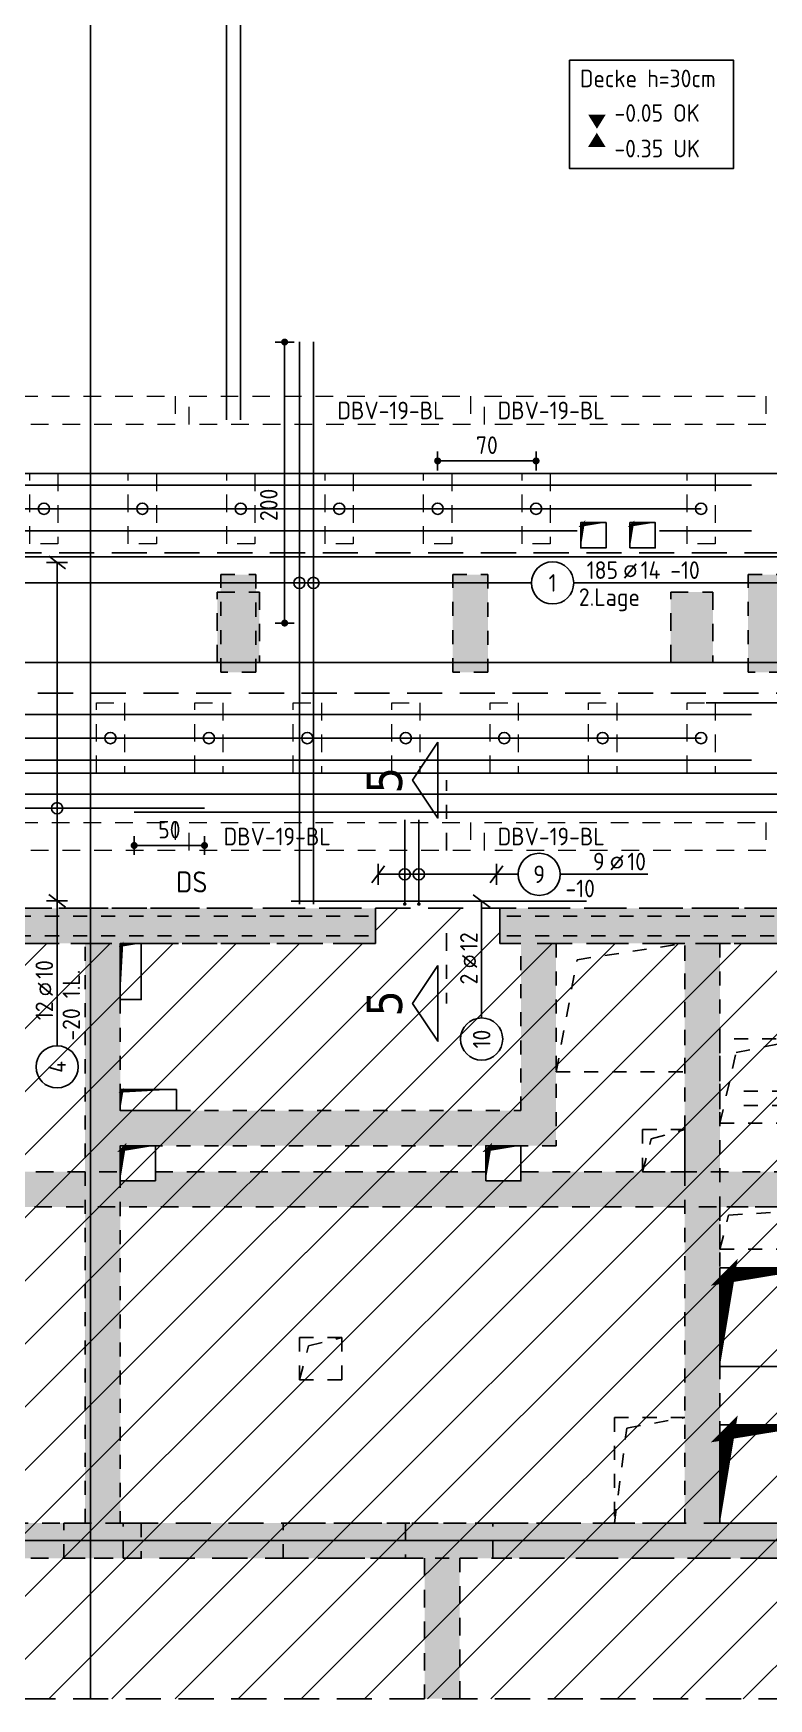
# Model space of a CAD drawing. Extents: x -4.3 to 79.3, y -6.3 to 34.2.
# Drawn here: x 14.15 to 19.38, y 10.48 to 22.33 of the extents above; entities that cross this region are included whole.
import ezdxf
from ezdxf.enums import TextEntityAlignment as Align

# ---------------------------------------------------------------- set-up
doc = ezdxf.new("R2010")
doc.units = 0
doc.header["$LTSCALE"] = 0.5
for name, pattern in [('AUSGEZOGEN', [1000.01, 1000, 0.01]), ('DASHED', [0.75, 0.5, -0.25]), ('DOT', [0.175, 0.05, -0.125]), ('HIDDEN', [0.375, 0.25, -0.125]), ('HIDDEN2', [0.187, 0.125, -0.062]), ('PUNKT', [0.175, 0.05, -0.125]), ('STRICHLINIE', [0.75, 0.5, -0.25]), ('STRICHPUNKT2', [0.55, 0.25, -0.125, 0.05, -0.125]), ('VERDECKT', [0.375, 0.25, -0.125])]:
    doc.linetypes.add(name, pattern=pattern)
for name, color, linetype in [('1.UG', 7, 'Continuous'), ('ACHSEN', 7, 'Continuous'), ('BETON', 7, 'Continuous'), ('DD', 7, 'Continuous'), ('DS', 7, 'Continuous'), ('grau_hell', 7, 'Continuous'), ('grau_mittel', 7, 'Continuous'), ('HILFE', 7, 'Continuous'), ('koten', 7, 'Continuous'), ('MASSE', 7, 'Continuous'), ('OBJEKT', 7, 'Continuous'), ('RND', 7, 'Continuous'), ('SCHATTEN', 7, 'Continuous'), ('SCHNITTE', 7, 'Continuous'), ('TEXT', 7, 'Continuous'), ('TWP_Auflager_Schraff', 7, 'Continuous'), ('VERDECKT', 7, 'Continuous'), ('VERDECKT2', 7, 'Continuous')]:
    doc.layers.add(name, color=color, linetype=linetype)
doc.layers.add('NOPLOT', color=7, linetype='Continuous', plot=False)
doc.styles.add('helv', font='tahoma.ttf')
doc.styles.add('txt', font='isocp.shx')
doc.dimstyles.new('DOT_I', dxfattribs={"dimscale": 0.5, "dimtxt": 0.25, "dimasz": 0.25, "dimexe": 0.1, "dimexo": 0.3, "dimgap": 0.1, "dimtad": 1, "dimdec": 3, "dimzin": 3, "dimtxsty": 'txt', "dimblk": 'DOT', "dimblk1": 'DOT', "dimblk2": 'DOT', "dimsah": 1, "dimcen": 0.1, "dimse1": 1, "dimse2": 1, "dimazin": 0, "dimtfac": 1, "dimtdec": 4, "dimtix": 1, "dimtmove": 2, "dimatfit": 3, "dimfxl": 0, "dimtvp": 1, "dimtolj": 1, "dimtzin": 0, "dimarcsym": 0})

# ---------------------------------------------------------------- blocks, each defined once
blk = doc.blocks.new('okrd_o')
at = {"layer": 'koten', "color": 7, "linetype": 'Continuous'}
blk.add_solid([(-0.125, 0.202), (0.125, 0.202), (0, 0)], dxfattribs=at)
at = {"layer": 'koten', "style": 'txt'}
blk.add_attdef('OKRD', (0.25, 0.1), '', height=0.25, dxfattribs=at)
blk = doc.blocks.new('okrd_u')
at = {"layer": 'koten', "color": 7, "linetype": 'Continuous'}
blk.add_solid([(-0.125, -0.202), (0.125, -0.202), (0, 0)], dxfattribs=at)
at = {"layer": 'koten', "style": 'txt'}
blk.add_attdef('OKRD', (0.25, -0.35), '', height=0.25, dxfattribs=at)
blk = doc.blocks.new('RND_LEI')
at = {"layer": 'RND', "color": 7, "linetype": 'Continuous'}
blk.add_line((1.022, 0.066), (1.19, 0.27), dxfattribs=at)
for centre, radius in [((0, 0), 0.3), ((1.106, 0.168), 0.075)]:
    blk.add_circle(centre, radius, dxfattribs=at)
at = {"layer": 'RND', "color": 7, "linetype": 'Continuous', "style": 'txt'}
blk.add_attdef('ANZ', text='', height=0.25, dxfattribs=at).set_placement((0.931, 0.057), align=Align.RIGHT)
for tag, p in [('DUM', (1.253, 0.057)), ('ABSTD', (1.674, 0.057)), ('POSTXT', (0.374, -0.327))]:
    blk.add_attdef(tag, p, '', height=0.25, dxfattribs=at)
blk.add_attdef('POSL', text='', height=0.25, dxfattribs=at).set_placement((0, 0), align=Align.MIDDLE)
blk = doc.blocks.new('DOT')
at = {"layer": 'MASSE', "color": 7, "linetype": 'Continuous'}
for p, q in [((0, 0), (-1, 0)), ((0, 0.54), (0, -0.54))]:
    blk.add_line(p, q, dxfattribs=at)
at = {"layer": 'MASSE', "color": 7, "linetype": 'Continuous', "const_width": 0.2}
blk.add_lwpolyline([(-0.1, 0, 1), (0.1, 0, 1)], format="xyb", close=True, dxfattribs=at)
blk = doc.blocks.new('*D24')
at = {"layer": 'Defpoints', "color": 0, "linetype": 'AUSGEZOGEN', "transparency": 16777216}
for p in [(15.934, 20.131), (15.934, 20.131), (15.934, 18.131)]:
    blk.add_point(p, dxfattribs=at)
at = {"layer": 'MASSE', "color": 0, "linetype": 'AUSGEZOGEN', "lineweight": -2, "transparency": 16777216}
blk.add_line((15.934, 18.256), (15.934, 20.006), dxfattribs=at)
at = {"layer": 'MASSE', "color": 0, "linetype": 'AUSGEZOGEN', "lineweight": -2, "transparency": 16777216, "xscale": 0.125, "yscale": 0.125, "zscale": 0.125}
for p, rotation in [((15.934, 20.131), 90), ((15.934, 18.131), 270)]:
    blk.add_blockref('DOT', p, dxfattribs=dict(at, rotation=rotation))
at = {"layer": 'MASSE', "color": 0, "linetype": 'AUSGEZOGEN', "transparency": 16777216, "insert": (15.821, 18.972), "char_height": 0.125, "attachment_point": 5, "rotation": 90, "style": 'txt'}
blk.add_mtext('\\A1;200', dxfattribs=at)
blk = doc.blocks.new('*D33')
at = {"layer": 'Defpoints', "color": 0, "linetype": 'AUSGEZOGEN', "transparency": 16777216}
for p in [(14.864, 16.548), (14.864, 16.548), (15.364, 16.548)]:
    blk.add_point(p, dxfattribs=at)
at = {"layer": 'MASSE', "color": 0, "linetype": 'AUSGEZOGEN', "lineweight": -2, "transparency": 16777216}
blk.add_line((15.239, 16.548), (14.989, 16.548), dxfattribs=at)
at = {"layer": 'MASSE', "color": 0, "linetype": 'AUSGEZOGEN', "lineweight": -2, "transparency": 16777216, "xscale": 0.125, "yscale": 0.125, "zscale": 0.125, "rotation": 180}
blk.add_blockref('DOT', (14.864, 16.548), dxfattribs=at)
at = {"layer": 'MASSE', "color": 0, "linetype": 'AUSGEZOGEN', "lineweight": -2, "transparency": 16777216, "xscale": 0.125, "yscale": 0.125, "zscale": 0.125}
blk.add_blockref('DOT', (15.364, 16.548), dxfattribs=at)
at = {"layer": 'MASSE', "color": 0, "linetype": 'AUSGEZOGEN', "transparency": 16777216, "insert": (15.114, 16.661), "char_height": 0.125, "attachment_point": 5, "style": 'txt'}
blk.add_mtext('\\A1;50', dxfattribs=at)
blk = doc.blocks.new('lei_gre')
at = {"layer": 'RND', "color": 7, "linetype": 'Continuous'}
for p, q in [((-0.09, -0.12), (0.09, 0.12)), ((0, 0.15), (0, -0.15))]:
    blk.add_line(p, q, dxfattribs=at)
blk = doc.blocks.new('SCHN-1')
at = {"layer": 'SCHNITTE', "color": 5, "linetype": 'Continuous'}
blk.add_lwpolyline([(0.54, 0.125), (0, 0.485), (-0.54, 0.125)], close=True, dxfattribs=at)
at = {"layer": 'SCHNITTE', "color": 6, "linetype": 'Continuous', "style": 'helv'}
blk.add_attdef('SCHN-1', text='', height=0.5, dxfattribs=at).set_placement((0, 0.635), align=Align.CENTER)
blk = doc.blocks.new('*D75')
at = {"layer": 'Defpoints', "color": 0, "linetype": 'AUSGEZOGEN', "transparency": 16777216}
for p in [(17.022, 19.285), (17.022, 19.285), (17.722, 19.285)]:
    blk.add_point(p, dxfattribs=at)
at = {"layer": 'MASSE', "color": 0, "linetype": 'AUSGEZOGEN', "lineweight": -2, "transparency": 16777216}
blk.add_line((17.597, 19.285), (17.147, 19.285), dxfattribs=at)
at = {"layer": 'MASSE', "color": 0, "linetype": 'AUSGEZOGEN', "lineweight": -2, "transparency": 16777216, "xscale": 0.125, "yscale": 0.125, "zscale": 0.125, "rotation": 180}
blk.add_blockref('DOT', (17.022, 19.285), dxfattribs=at)
at = {"layer": 'MASSE', "color": 0, "linetype": 'AUSGEZOGEN', "lineweight": -2, "transparency": 16777216, "xscale": 0.125, "yscale": 0.125, "zscale": 0.125}
blk.add_blockref('DOT', (17.722, 19.285), dxfattribs=at)
at = {"layer": 'MASSE', "color": 0, "linetype": 'AUSGEZOGEN', "transparency": 16777216, "insert": (17.372, 19.397), "char_height": 0.125, "attachment_point": 5, "style": 'txt'}
blk.add_mtext('\\A1;70', dxfattribs=at)

msp = doc.modelspace()

# ---------------------------------------------------------------- hatches: boundary and pattern name
at = {"layer": '1.UG', "linetype": 'DOT'}
h = msp.add_hatch(dxfattribs=at)
h.set_pattern_fill('DOTS', scale=0.05, double=1)
h.set_pattern_definition([(0, (-9.57269, -49.19887), (0.0396875, 0.079375), [0, -0.079375])])
h.paths.add_polyline_path([(32.3895, 13.9513), (32.3895, 13.7013), (33.9795, 13.7013), (33.9795, 11.7263), (32.3895, 11.7263), (32.3895, 11.4763), (37.1795, 11.4763), (37.1795, 12.1863), (36.9295, 12.1863), (36.9295, 11.7263), (34.2295, 11.7263), (34.2295, 13.7013), (36.9295, 13.7013), (36.9295, 13.2363), (37.1795, 13.2363), (37.1795, 14.101), (36.9295, 14.101), (36.9295, 13.9513)], flags=17)
h.paths.add_polyline_path([(13.3545, 11.4763), (13.3545, 11.7263), (9.5895, 11.7263), (9.5895, 11.4763)], flags=17)
h.paths.add_polyline_path([(4.6895, 13.8713), (4.6895, 25.6763), (8.1795, 25.6763), (8.1795, 17.7263), (9.5545, 17.7263), (9.5545, 17.9763), (8.4295, 17.9763), (8.4295, 25.6763), (10.6795, 25.6763), (10.6795, 24.4363), (10.9295, 24.4363), (10.9295, 25.9763), (4.5295, 25.9763), (4.5295, 18.9013), (4.4795, 18.9013), (4.4795, 14.1713), (4.0245, 14.1713), (4.0245, 13.8713)])
h.paths.add_polyline_path([(10.9295, 23.3013), (10.6795, 23.3013), (10.6795, 17.7263), (10.9295, 17.7263)])
h.paths.add_polyline_path([(43.1545, 11.7513), (43.1545, 11.4513), (43.4545, 11.4513), (43.4545, 11.7513)])
h.paths.add_polyline_path([(43.4545, 18.4763), (43.1545, 18.4763), (43.1545, 17.7263), (43.4545, 17.7263)])
h.paths.add_polyline_path([(43.4545, 25.9763), (36.9295, 25.9763), (36.9295, 24.4363), (37.1795, 24.4363), (37.1795, 25.6763), (39.4295, 25.6763), (39.4295, 17.9763), (38.3045, 17.9763), (38.3045, 17.7263), (39.6795, 17.7263), (39.6795, 25.6763), (43.1545, 25.6763), (43.1545, 20.9763), (43.4545, 20.9763)])
h.paths.add_polyline_path([(36.9295, 17.9763), (35.8795, 17.9763), (35.8795, 17.7263), (37.1795, 17.7263), (37.1795, 23.3013), (36.9295, 23.3013)])
h.paths.add_polyline_path([(34.2295, 17.7813), (34.4795, 17.7813), (34.4795, 18.4763), (34.2295, 18.4763)])
h.paths.add_polyline_path([(32.3795, 18.4763), (32.1295, 18.4763), (32.1295, 17.7813), (32.3795, 17.7813)])
h.paths.add_polyline_path([(30.7295, 18.4763), (30.4795, 18.4763), (30.4795, 17.7813), (30.7295, 17.7813)])
h.paths.add_polyline_path([(28.6295, 18.4763), (28.3795, 18.4763), (28.3795, 17.7813), (28.6295, 17.7813)])
h.paths.add_polyline_path([(26.7295, 17.7813), (26.9795, 17.7813), (26.9795, 18.4763), (26.7295, 18.4763)])
h.paths.add_polyline_path([(24.6295, 17.7813), (24.8795, 17.7813), (24.8795, 18.4763), (24.6295, 18.4763)])
h.paths.add_polyline_path([(22.9795, 17.7813), (23.2295, 17.7813), (23.2295, 18.4763), (22.9795, 18.4763)])
h.paths.add_polyline_path([(21.1295, 18.4763), (20.8795, 18.4763), (20.8795, 17.7813), (21.1295, 17.7813)])
h.paths.add_polyline_path([(19.2295, 17.7813), (19.4795, 17.7813), (19.4795, 18.4763), (19.2295, 18.4763)])
h.paths.add_polyline_path([(17.1295, 17.7813), (17.3795, 17.7813), (17.3795, 18.4763), (17.1295, 18.4763)])
h.paths.add_polyline_path([(15.7295, 18.4763), (15.4795, 18.4763), (15.4795, 17.7813), (15.7295, 17.7813)])
h.paths.add_polyline_path([(13.6295, 18.4763), (13.3795, 18.4763), (13.3795, 17.7813), (13.6295, 17.7813)])
h.paths.add_polyline_path([(14.7045, 25.9763), (14.4045, 25.9763), (14.4045, 25.6763), (14.7045, 25.6763)])
h.paths.add_polyline_path([(21.9045, 25.6763), (22.2045, 25.6763), (22.2045, 25.9763), (21.9045, 25.9763)])
h.paths.add_polyline_path([(29.7045, 25.9763), (29.4045, 25.9763), (29.4045, 25.6763), (29.7045, 25.6763)])
h.paths.add_polyline_path([(31.1045, 11.7263), (19.0295, 11.7263), (19.0295, 15.8513), (20.2295, 15.8513), (20.2295, 16.1013), (17.4645, 16.1013), (17.4645, 15.8513), (17.6145, 15.8513), (17.6145, 14.6613), (14.7645, 14.6613), (14.7645, 15.8513), (16.5795, 15.8513), (16.5795, 16.1013), (8.1795, 16.1013), (8.1795, 11.4763), (8.5795, 11.4763), (8.5795, 11.7263), (8.4295, 11.7263), (8.4295, 15.8513), (14.5145, 15.8513), (14.5145, 11.7263), (14.3645, 11.7263), (14.3645, 11.4763), (14.9145, 11.4763), (14.9145, 11.7263), (14.7645, 11.7263), (14.7645, 14.4113), (17.8645, 14.4113), (17.8645, 15.8513), (18.7795, 15.8513), (18.7795, 11.7263), (15.9245, 11.7263), (15.9245, 11.4763), (31.5045, 11.4763), (31.5045, 11.7263), (31.3545, 11.7263), (31.3545, 13.7013), (31.5045, 13.7013), (31.5045, 13.9513), (31.3545, 13.9513), (31.3545, 15.8513), (36.9295, 15.8513), (36.9295, 14.986), (37.1795, 14.986), (37.1795, 16.1013), (31.1045, 16.1013)])
h.paths.add_polyline_path([(4.4795, 10.4763), (4.6895, 10.4763), (4.6895, 11.8213), (4.0245, 11.8213), (4.0245, 11.5213), (4.4795, 11.5213)])
at = {"layer": 'grau_hell', "linetype": 'AUSGEZOGEN'}
h = msp.add_hatch(dxfattribs=at)
h.set_pattern_fill('ANSI31', color=9, scale=0.1, style=0, double=1)
h.set_pattern_definition([(45, (-0.26874, -11.68213), (-0.2245064, 0.2245064), [])])
h.paths.add_polyline_path([(34.2295, 13.7013), (36.9295, 13.7013), (36.9295, 11.7263), (34.2295, 11.7263)], flags=16)
h.paths.add_polyline_path([(10.9295, 15.8513), (10.9295, 17.7263), (10.6795, 17.7263), (10.6795, 25.6763), (8.1795, 25.6763), (8.1795, 20.8113), (6.7295, 20.8113), (6.7295, 20.3463), (6.2045, 20.3463), (6.2045, 20.7635), (4.4545, 20.7635), (4.4545, 18.9013), (4.4045, 18.9013), (4.4045, 14.1713), (4.0245, 14.1713), (4.0245, 11.5213), (4.4045, 11.5213), (4.4045, 10.4763), (43.4545, 10.4763), (43.4545, 21.7635), (41.7045, 21.7635), (41.7045, 21.3463), (41.1295, 21.3463), (41.1295, 21.8113), (39.6795, 21.8113), (39.6795, 25.6763), (37.1795, 25.6763), (37.1795, 17.7263), (35.8795, 17.7263), (35.8795, 15.8513), (31.3545, 15.8513), (31.3545, 11.4763), (20.2295, 11.4763), (20.2295, 15.8513), (17.4645, 15.8513), (17.4645, 16.1013), (16.5795, 16.1013), (16.5795, 15.8513)])
at = {"layer": 'grau_mittel'}
h = msp.add_hatch(color=61, dxfattribs=at)
h.paths.add_polyline_path([(11.7045, 14.2263), (11.7045, 13.9763), (13.7145, 13.9763), (13.7145, 14.2263)])
h.paths.add_polyline_path([(20.7295, 14.2263), (20.7295, 13.9763), (22.6795, 13.9763), (22.6795, 14.2263), (22.1795, 14.2263), (22.1795, 18.4313), (21.9295, 18.4313), (21.9295, 14.2263)])
h.paths.add_polyline_path([(17.6145, 14.2263), (17.6145, 14.1613), (17.3645, 14.1613), (17.3645, 14.2263), (15.0145, 14.2263), (15.0145, 14.1613), (14.7645, 14.1613), (14.7645, 14.2263), (13.7145, 14.2263), (13.7145, 13.9763), (20.1295, 13.9763), (20.1295, 14.2263)])
h.paths.add_polyline_path([(26.9045, 21.3712), (27.2045, 21.3712), (27.2045, 26.9763), (26.9045, 26.9763), (26.9045, 25.9763), (24.5595, 25.9763), (24.5595, 25.6763), (26.9045, 25.6763)])
h.paths.add_polyline_path([(27.2045, 20.7712), (26.9045, 20.7712), (26.9045, 14.2263), (23.2795, 14.2263), (23.2795, 13.9763), (27.2045, 13.9763)])
h = msp.add_hatch(color=61, dxfattribs=at)
h.paths.add_polyline_path([(37.6895, 21.7263), (37.6895, 21.4763), (37.7995, 21.4763), (37.7995, 21.7263)])
h.paths.add_polyline_path([(16.9295, 10.4763), (17.1795, 10.4763), (17.1795, 11.4763), (17.4145, 11.4763), (17.4145, 11.7263), (16.7945, 11.7263), (16.7945, 11.4763), (16.9295, 11.4763)])
h.paths.add_polyline_path([(8.1795, 17.1262), (8.4295, 17.1262), (8.4295, 17.3163), (8.1795, 17.3163)])
h.paths.add_polyline_path([(8.4295, 16.9262), (8.1795, 16.9262), (8.1795, 15.8013), (4.7545, 15.8013), (4.7545, 18.6513), (8.1795, 18.6513), (8.1795, 18.4513), (8.4295, 18.4513), (8.4295, 19.0513), (8.1795, 19.0513), (8.1795, 18.9013), (4.7545, 18.9013), (4.7545, 25.6763), (8.1795, 25.6763), (8.1795, 20.5513), (8.4295, 20.5513), (8.4295, 25.9763), (4.4545, 25.9763), (4.4545, 18.9013), (4.4045, 18.9013), (4.4045, 10.4763), (4.7545, 10.4763), (4.7545, 11.4763), (8.5495, 11.4763), (8.5495, 11.7263), (8.4295, 11.7263), (8.4295, 12.4713), (8.1795, 12.4713), (8.1795, 11.7263), (4.7545, 11.7263), (4.7545, 15.5513), (8.1795, 15.5513), (8.1795, 14.4813), (8.4295, 14.4813)])
h.paths.add_polyline_path([(11.4295, 11.7263), (11.4295, 11.4763), (14.7845, 11.4763), (14.7845, 11.7263)])
h.paths.add_polyline_path([(11.1295, 11.4763), (11.1295, 11.7263), (10.5595, 11.7263), (10.5595, 11.4763), (10.6795, 11.4763), (10.6795, 10.4763), (10.9295, 10.4763), (10.9295, 11.4763)])
h.paths.add_polyline_path([(19.6245, 11.4763), (19.6245, 11.7263), (19.4245, 11.7263), (19.4245, 11.4763)])
h.paths.add_polyline_path([(27.2845, 11.4763), (27.2845, 11.7263), (19.9244, 11.7263), (19.9244, 11.4763)])
h.paths.add_polyline_path([(31.7545, 13.7013), (32.1545, 13.7013), (32.1545, 13.9513), (32.0045, 13.9513), (32.0045, 15.6512), (31.7545, 15.6512)])
h.paths.add_polyline_path([(34.2295, 13.5012), (33.9795, 13.5012), (33.9795, 11.7263), (32.0045, 11.7263), (32.0045, 13.5011), (31.7545, 13.5011), (31.7545, 11.7263), (29.6795, 11.7263), (29.6795, 12.3463), (29.4295, 12.3463), (29.4295, 11.7263), (27.5845, 11.7263), (27.5845, 11.4763), (30.0545, 11.4763), (30.0545, 10.4763), (30.3045, 10.4763), (30.3045, 11.4763), (36.9295, 11.4763), (36.9295, 10.4763), (37.1795, 10.4763), (37.1795, 12.1863), (36.9295, 12.1863), (36.9295, 11.7263), (34.2295, 11.7263)])
h.paths.add_polyline_path([(36.7795, 16.1013), (36.7795, 15.8513), (36.9295, 15.8513), (36.9295, 14.9863), (37.1795, 14.9863), (37.1795, 16.1013)])
h.paths.add_polyline_path([(37.1795, 13.4862), (37.0995, 13.4862), (37.0995, 13.6362), (37.1795, 13.6362), (37.1795, 14.1013), (36.9295, 14.1013), (36.9295, 13.9513), (34.2295, 13.9512), (34.2295, 15.8513), (36.5295, 15.8513), (36.5295, 16.1013), (33.0395, 16.1013), (33.0395, 15.8513), (33.9795, 15.8512), (33.9795, 13.9513), (33.0395, 13.9513), (33.0395, 13.7013), (36.9295, 13.7013), (36.9295, 13.2363), (37.1795, 13.2363)])
h.paths.add_polyline_path([(36.5295, 18.3513), (36.5295, 18.6013), (35.7495, 18.6013), (35.7495, 18.3513)])
h.paths.add_polyline_path([(36.8295, 18.6013), (36.8295, 18.3513), (37.7995, 18.3513), (37.7995, 18.6013), (37.1795, 18.6013), (37.1795, 20.2463), (36.9295, 20.2463), (36.9295, 18.6013)])
h.paths.add_polyline_path([(29.9795, 18.6013), (29.9795, 18.3513), (30.8645, 18.3513), (30.8645, 18.6013)])
h.paths.add_polyline_path([(32.1545, 16.1013), (29.4295, 16.1013), (29.4295, 13.3563), (29.6795, 13.3563), (29.6795, 15.8513), (31.7545, 15.8513), (31.7545, 15.8512), (32.0045, 15.8512), (32.0045, 15.8513), (32.1545, 15.8513)])
h.paths.add_polyline_path([(31.5595, 25.7762), (31.5595, 25.6763), (35.0495, 25.6763), (35.0495, 25.7762), (35.2495, 25.7762), (35.2495, 25.6763), (36.9295, 25.6763), (36.9295, 20.5463), (37.1795, 20.5463), (37.1795, 21.4763), (37.5895, 21.4763), (37.5895, 21.7263), (37.1795, 21.7263), (37.1795, 25.6763), (39.4295, 25.6763), (39.4295, 21.7263), (38.8095, 21.7263), (38.8095, 21.4763), (39.4295, 21.4763), (39.4295, 18.6013), (38.8095, 18.6013), (38.8095, 18.3513), (39.4295, 18.3513), (39.4295, 18.1513), (39.6795, 18.1513), (39.6795, 25.6763), (43.1545, 25.6763), (43.1545, 16.5013), (39.6795, 16.5013), (39.6795, 16.6513), (39.4295, 16.6513), (39.4295, 15.2513), (39.6795, 15.2513), (39.6795, 15.6263), (39.5795, 15.6263), (39.5795, 15.9763), (39.6795, 15.9763), (39.6795, 16.2513), (43.1545, 16.2513), (43.1545, 11.4263), (39.6795, 11.4263), (39.6795, 12.2263), (39.4295, 12.2263), (39.4295, 11.0263), (39.6795, 11.0263), (39.6795, 11.1763), (43.1545, 11.1763), (43.1545, 10.4763), (43.4545, 10.4763), (43.4545, 25.9763), (29.4295, 25.9763), (29.4295, 17.8813), (29.6795, 17.8813), (29.6795, 25.6763), (31.3595, 25.6763), (31.3595, 25.7762)])
for points in [[(15.7545, 18.3513), (15.4545, 18.3513), (15.4545, 17.8513), (15.7545, 17.8513)], [(18.6795, 17.8513), (18.9795, 17.8513), (18.9795, 18.3513), (18.6795, 18.3513)], [(16.7945, 11.4763), (16.7945, 11.7263), (14.7845, 11.7263), (14.7845, 11.4763)], [(19.4245, 11.4763), (19.4245, 11.7263), (17.4145, 11.7263), (17.4145, 11.4763)]]:
    msp.add_hatch(color=61, dxfattribs=at).paths.add_polyline_path(points)

# ---------------------------------------------------------------- linework, layer by layer
at = {"layer": '1.UG', "color": 7, "linetype": 'PUNKT', "lineweight": -2}
for points in [[(15.4795, 18.4763), (15.7295, 18.4763), (15.7295, 17.7813), (15.4795, 17.7813)], [(17.1295, 18.4763), (17.3795, 18.4763), (17.3795, 17.7813), (17.1295, 17.7813)], [(19.2295, 18.4763), (19.4795, 18.4763), (19.4795, 17.7813), (19.2295, 17.7813)]]:
    msp.add_lwpolyline(points, close=True, dxfattribs=at)
for points in [[(8.1795, 16.1013), (16.5795, 16.1013), (16.5795, 15.8513), (14.7645, 15.8513), (14.7645, 14.6613), (17.6145, 14.6613), (17.6145, 15.8513), (17.4645, 15.8513), (17.4645, 16.1013), (20.2295, 16.1013), (20.2295, 15.8513), (19.0295, 15.8513), (19.0295, 11.7263), (31.1045, 11.7263)], [(31.5045, 11.4763), (15.9245, 11.4763), (15.9245, 11.7263), (18.7795, 11.7263), (18.7795, 15.8513), (17.8645, 15.8513), (17.8645, 14.4113), (14.7645, 14.4113), (14.7645, 11.7263), (14.9145, 11.7263), (14.9145, 11.4763), (14.3645, 11.4763), (14.3645, 11.7263), (14.5145, 11.7263), (14.5145, 15.8513), (8.4295, 15.8513)]]:
    msp.add_lwpolyline(points, dxfattribs=at)
at = {"layer": 'ACHSEN', "color": 140, "linetype": 'AUSGEZOGEN'}
for p, q in [((14.5545, 27.4763), (14.5545, 10.4763)), ((43.4545, 17.8513), (2.2545, 17.8513)), ((43.4545, 11.6013), (2.2545, 11.6013))]:
    msp.add_line(p, q, dxfattribs=at)
at = {"layer": 'BETON', "color": 6, "linetype": 'AUSGEZOGEN'}
for points in [[(18.2195, 18.8463), (18.0395, 18.8463), (18.0395, 18.6663), (18.2195, 18.6663)], [(18.3895, 18.6663), (18.5695, 18.6663), (18.5695, 18.8463), (18.3895, 18.8463)], [(14.9145, 15.8513), (14.7645, 15.8513), (14.7645, 15.4513), (14.9145, 15.4513)], [(15.1645, 14.8113), (14.7645, 14.8113), (14.7645, 14.6613), (15.1645, 14.6613)], [(15.0145, 14.1613), (14.7645, 14.1613), (14.7645, 14.4113), (15.0145, 14.4113)], [(17.3645, 14.1613), (17.6145, 14.1613), (17.6145, 14.4113), (17.3645, 14.4113)], [(19.7295, 12.8413), (19.0295, 12.8413), (19.0295, 13.5413), (19.7295, 13.5413)], [(19.7295, 12.4263), (19.0295, 12.4263), (19.0295, 11.7263), (19.7295, 11.7263)]]:
    msp.add_lwpolyline(points, close=True, dxfattribs=at)
at = {"layer": 'DD', "color": 7, "linetype": 'HIDDEN2'}
for p, q in [((18.0135, 15.7355), (18.7795, 15.8513)), ((17.8645, 14.9363), (18.0135, 15.7355)), ((19.1446, 15.0753), (19.6295, 15.1713)), ((19.0295, 14.5713), (19.1446, 15.0753)), ((18.4795, 14.2263), (18.5403, 14.4606)), ((18.5403, 14.4606), (18.7795, 14.5263)), ((19.0295, 13.6763), (19.0891, 13.9168)), ((19.0891, 13.9168), (19.9795, 13.9763)), ((16.1042, 12.9865), (16.3395, 13.0463)), ((16.0395, 12.7463), (16.1042, 12.9865)), ((18.3669, 12.4024), (18.7795, 12.4763)), ((18.2795, 11.7263), (18.3669, 12.4024))]:
    msp.add_line(p, q, dxfattribs=at)
for points in [[(17.8645, 14.9363), (18.7795, 14.9363), (18.7795, 15.8513), (17.8645, 15.8513)], [(19.0295, 14.5713), (19.6295, 14.5713), (19.6295, 15.1713), (19.0295, 15.1713)], [(18.7795, 14.5263), (18.4795, 14.5263), (18.4795, 14.2263), (18.7795, 14.2263)], [(19.9795, 13.9763), (19.0295, 13.9763), (19.0295, 13.6763), (19.9795, 13.6763)], [(16.0395, 13.0463), (16.3395, 13.0463), (16.3395, 12.7463), (16.0395, 12.7463)], [(18.7795, 12.4763), (18.2795, 12.4763), (18.2795, 11.7263), (18.7795, 11.7263)]]:
    msp.add_lwpolyline(points, close=True, dxfattribs=at)
at = {"layer": 'DS', "color": 1, "linetype": 'DASHED'}
for p, q in [((20.5793, 16.1013), (10.9545, 16.1013)), ((16.5795, 15.8513), (16.5795, 16.1013)), ((17.4645, 15.8513), (17.4645, 16.1013)), ((16.5795, 15.8513), (10.9295, 15.8513)), ((20.2295, 15.8513), (17.4645, 15.8513))]:
    msp.add_line(p, q, dxfattribs=at)
at = {"layer": 'grau_hell', "color": 9}
for points in [[(10.9545, 15.8513), (10.9545, 16.1013), (16.5795, 15.8513), (16.5795, 16.1013)], [(17.4645, 15.8513), (17.4645, 16.1013), (20.2295, 15.8513), (20.2295, 16.1013)]]:
    msp.add_solid(points, dxfattribs=at)
at = {"layer": 'HILFE', "color": 102, "linetype": 'AUSGEZOGEN'}
for p, q in [((10.4819, 18.9448), (18.8951, 18.9448)), ((9.953, 17.3127), (18.8951, 17.3127))]:
    msp.add_line(p, q, dxfattribs=at)
at = {"layer": 'HILFE', "color": 102, "linetype": 'DASHED'}
msp.add_line((43.5545, 10.4763), (4.3045, 10.4763), dxfattribs=at)
at = {"layer": 'NOPLOT', "color": 191, "linetype": 'AUSGEZOGEN'}
for p, q in [((10.9545, 19.1948), (30.6568, 19.1948)), ((30.5341, 18.6013), (12.3956, 18.6013)), ((27.4686, 17.5627), (18.9322, 17.5627)), ((10.9545, 17.0627), (30.4084, 17.0627))]:
    msp.add_line(p, q, dxfattribs=at)
at = {"layer": 'OBJEKT', "color": 7, "linetype": 'DASHED'}
for p, q in [((10.9545, 18.6313), (21.9295, 18.6313)), ((21.9295, 17.6313), (10.9545, 17.6313))]:
    msp.add_line(p, q, dxfattribs=at)
at = {"layer": 'OBJEKT', "color": 1, "linetype": 'AUSGEZOGEN'}
msp.add_lwpolyline([(17.9594, 22.1358), (19.1258, 22.1358), (19.1258, 21.3662), (17.9594, 21.3662)], close=True, dxfattribs=at)
at = {"layer": 'RND', "color": 7, "linetype": 'AUSGEZOGEN'}
for p, q in [((14.316, 18.5624), (14.316, 16.1548)), ((11.0024, 18.4167), (17.6892, 18.4167)), ((17.9892, 18.4167), (29.3602, 18.4167)), ((16.6, 16.3429), (17.4408, 16.3429)), ((17.4408, 16.3429), (17.5938, 16.3429)), ((17.8938, 16.3429), (18.5169, 16.3429)), ((14.316, 16.1548), (14.316, 15.1227)), ((14.316, 15.1227), (14.316, 16.054)), ((17.3347, 15.3207), (17.3347, 15.9607))]:
    msp.add_line(p, q, dxfattribs=at)
at = {"layer": 'RND', "color": 102, "linetype": 'AUSGEZOGEN'}
msp.add_line((17.3347, 15.9607), (17.3347, 16.1517), dxfattribs=at)
at = {"layer": 'RND', "color": 1, "linetype": 'AUSGEZOGEN'}
for points in [[(15.5197, 19.5763), (15.5197, 25.6763)], [(15.6197, 19.5763), (15.6197, 25.6763)], [(16.0386, 16.1313), (16.0386, 20.1313)], [(16.1386, 16.1313), (16.1386, 20.1313)], [(19.2545, 19.1115), (10.9545, 19.1115)], [(18.0132, 18.7878), (10.9545, 18.7878)], [(19.2545, 18.7878), (18.6006, 18.7878)], [(19.2545, 17.4793), (10.9545, 17.4793)], [(19.2545, 17.1556), (10.9545, 17.1556)], [(11.2645, 16.9134), (21.7645, 16.9134)], [(11.2645, 16.8134), (15.3645, 16.8134)], [(14.8645, 16.7862), (25.3645, 16.7862)], [(16.7882, 16.1313), (16.7882, 16.7313)], [(16.8882, 16.1313), (16.8882, 16.7313)], [(15.9795, 16.1517), (18.0795, 16.1517)]]:
    msp.add_lwpolyline(points, dxfattribs=at)
at = {"layer": 'RND', "color": 7, "linetype": 'AUSGEZOGEN', "const_width": 0.0125}
for points in [[(16.782, 16.1313, 1), (16.7945, 16.1313, 1)], [(16.882, 16.1313, 1), (16.8945, 16.1313, 1)]]:
    msp.add_lwpolyline(points, format="xyb", close=True, dxfattribs=at)
at = {"layer": 'RND', "color": 1, "linetype": 'HIDDEN2'}
for points in [[(16.5295, 16.044), (10.0545, 16.044)], [(17.5145, 16.044), (21.6095, 16.044)], [(16.5295, 15.9051), (10.0545, 15.9051)], [(17.5145, 15.9051), (21.6095, 15.9051)], [(19.1995, 14.7988), (20.2595, 14.7988)], [(19.1995, 14.6988), (20.2595, 14.6988)]]:
    msp.add_lwpolyline(points, dxfattribs=at)
at = {"layer": 'RND', "color": 7, "linetype": 'AUSGEZOGEN'}
for centre in [(14.2221, 18.9448), (14.9221, 18.9448), (15.6221, 18.9448), (16.3221, 18.9448), (17.0221, 18.9448), (17.7221, 18.9448), (18.8951, 18.9448), (16.0386, 18.4167), (16.1386, 18.4167), (14.6951, 17.3127), (15.3951, 17.3127), (16.0951, 17.3127), (16.7951, 17.3127), (17.4951, 17.3127), (18.1951, 17.3127), (18.8951, 17.3127), (14.316, 16.8134), (16.7882, 16.3429), (16.8882, 16.3429)]:
    msp.add_circle(centre, 0.04, dxfattribs=at)
at = {"layer": 'SCHATTEN', "color": 1, "linetype": 'AUSGEZOGEN'}
for points in [[(18.0395, 18.6663, 0, 0.0294, 0), (18.0541, 18.8451, 0, 0, 0), (18.0407, 18.8316, 0.0294, 0, 0), (18.2195, 18.8463, 0, 0, 0)], [(18.3895, 18.6663, 0, 0.0294, 0), (18.4041, 18.8451, 0, 0, 0), (18.3907, 18.8316, 0.0294, 0, 0), (18.5695, 18.8463, 0, 0, 0)], [(14.7645, 15.4513, 0, 0.0224, 0), (14.7756, 15.8509, 0, 0, 0), (14.7655, 15.8391, 0.0245, 0, 0), (14.9145, 15.8513, 0, 0, 0)], [(14.7645, 14.6613, 0, 0.0245, 0), (14.7766, 14.8103, 0, 0, 0), (14.7648, 14.8001, 0.0224, 0, 0), (15.1645, 14.8113, 0, 0, 0)], [(14.7645, 14.1613, 0, 0.0408, 0), (14.7848, 14.4096, 0, 0, 0), (14.7661, 14.3909, 0.0408, 0, 0), (15.0145, 14.4113, 0, 0, 0)], [(17.3645, 14.1613, 0, 0.0408, 0), (17.3848, 14.4096, 0, 0, 0), (17.3661, 14.3909, 0.0408, 0, 0), (17.6145, 14.4113, 0, 0, 0)], [(19.0295, 12.8413, 0, 0.1141, 0), (19.0863, 13.5366, 0, 0, 0), (19.0341, 13.4844, 0.1141, 0, 0), (19.7295, 13.5413, 0, 0, 0)], [(19.0295, 11.7263, 0, 0.1141, 0), (19.0863, 12.4216, 0, 0, 0), (19.0341, 12.3694, 0.1141, 0, 0), (19.7295, 12.4263, 0, 0, 0)]]:
    msp.add_lwpolyline(points, format="xyseb", dxfattribs=at)
at = {"layer": 'SCHNITTE', "color": 5, "linetype": 'STRICHPUNKT2'}
for p, q in [((17.0858, 16.5127), (17.0858, 17.0127)), ((17.0858, 15.9244), (17.0858, 15.4244))]:
    msp.add_line(p, q, dxfattribs=at)
at = {"layer": 'TWP_Auflager_Schraff', "color": 171, "linetype": 'HIDDEN', "lineweight": 0}
for points in [[(15.1545, 19.7448), (15.1545, 19.5448), (13.1545, 19.5448), (13.1545, 19.7448)], [(17.2545, 19.7448), (17.2545, 19.5448), (15.2545, 19.5448), (15.2545, 19.7448)], [(19.3545, 19.7448), (19.3545, 19.5448), (17.3545, 19.5448), (17.3545, 19.7448)], [(14.1221, 19.1948), (14.3221, 19.1948), (14.3221, 18.6948), (14.1221, 18.6948)], [(14.8221, 19.1948), (15.0221, 19.1948), (15.0221, 18.6948), (14.8221, 18.6948)], [(15.5221, 19.1948), (15.7221, 19.1948), (15.7221, 18.6948), (15.5221, 18.6948)], [(16.2221, 19.1948), (16.4221, 19.1948), (16.4221, 18.6948), (16.2221, 18.6948)], [(16.9221, 19.1948), (17.1221, 19.1948), (17.1221, 18.6948), (16.9221, 18.6948)], [(17.6221, 19.1948), (17.8221, 19.1948), (17.8221, 18.6948), (17.6221, 18.6948)], [(18.7951, 19.1948), (18.9951, 19.1948), (18.9951, 18.6948), (18.7951, 18.6948)], [(14.5951, 17.5627), (14.7951, 17.5627), (14.7951, 17.0627), (14.5951, 17.0627)], [(15.2951, 17.5627), (15.4951, 17.5627), (15.4951, 17.0627), (15.2951, 17.0627)], [(15.9951, 17.5627), (16.1951, 17.5627), (16.1951, 17.0627), (15.9951, 17.0627)], [(16.6951, 17.5627), (16.8951, 17.5627), (16.8951, 17.0627), (16.6951, 17.0627)], [(17.3951, 17.5627), (17.5951, 17.5627), (17.5951, 17.0627), (17.3951, 17.0627)], [(18.0951, 17.5627), (18.2951, 17.5627), (18.2951, 17.0627), (18.0951, 17.0627)], [(18.7951, 17.5627), (18.9951, 17.5627), (18.9951, 17.0627), (18.7951, 17.0627)], [(15.1545, 16.7127), (15.1545, 16.5127), (13.1545, 16.5127), (13.1545, 16.7127)], [(17.2545, 16.7127), (17.2545, 16.5127), (15.2545, 16.5127), (15.2545, 16.7127)], [(19.3545, 16.7127), (19.3545, 16.5127), (17.3545, 16.5127), (17.3545, 16.7127)]]:
    msp.add_lwpolyline(points, close=True, dxfattribs=at)
at = {"layer": 'VERDECKT', "color": 7, "linetype": 'VERDECKT', "lineweight": -2}
for p, q in [((15.4545, 18.3513), (15.7545, 18.3513)), ((15.4545, 17.8513), (15.4545, 18.3513)), ((15.7545, 18.3513), (15.7545, 17.8513)), ((18.6795, 18.3513), (18.9795, 18.3513)), ((18.6795, 17.8513), (18.6795, 18.3513)), ((18.9795, 18.3513), (18.9795, 17.8513)), ((15.7545, 17.8513), (15.4545, 17.8513)), ((18.9795, 17.8513), (18.6795, 17.8513)), ((13.7145, 14.2263), (14.7645, 14.2263)), ((15.0145, 14.2263), (17.3645, 14.2263)), ((17.6145, 14.2263), (20.1295, 14.2263)), ((20.1295, 13.9763), (13.7145, 13.9763)), ((14.7845, 11.7263), (11.4295, 11.7263)), ((14.7845, 11.4763), (14.7845, 11.7263)), ((17.4145, 11.7263), (16.7945, 11.7263)), ((16.7945, 11.7263), (16.7945, 11.4763)), ((17.4145, 11.4763), (17.4145, 11.7263)), ((11.4295, 11.4763), (14.7845, 11.4763)), ((16.7945, 11.4763), (16.9295, 11.4763)), ((16.9295, 11.4763), (16.9295, 10.4763)), ((17.1795, 10.4763), (17.1795, 11.4763)), ((17.1795, 11.4763), (17.4145, 11.4763))]:
    msp.add_line(p, q, dxfattribs=at)
at = {"layer": 'VERDECKT', "color": 7, "linetype": 'HIDDEN'}
for p, q in [((14.7645, 14.2263), (14.7645, 14.1613)), ((15.0145, 14.1613), (15.0145, 14.2263)), ((17.3645, 14.2263), (17.3645, 14.1613)), ((17.6145, 14.1613), (17.6145, 14.2263)), ((14.7645, 14.1613), (15.0145, 14.1613)), ((17.3645, 14.1613), (17.6145, 14.1613))]:
    msp.add_line(p, q, dxfattribs=at)
at = {"layer": 'VERDECKT2', "color": 7, "linetype": 'STRICHLINIE', "lineweight": -2}
for p, q in [((14.7845, 11.7263), (16.7945, 11.7263)), ((17.4145, 11.7263), (19.4245, 11.7263)), ((16.7945, 11.4763), (14.7845, 11.4763)), ((19.4245, 11.4763), (17.4145, 11.4763))]:
    msp.add_line(p, q, dxfattribs=at)

# ---------------------------------------------------------------- block references
at = {"layer": 'koten', "color": 6, "linetype": 'AUSGEZOGEN', "xscale": 0.5, "yscale": 0.5, "zscale": 0.5}
for name, p, values in [('okrd_o', (18.1547, 21.6485), {'OKRD': '-0.05 OK'}), ('okrd_u', (18.1537, 21.6201), {'OKRD': '-0.35 UK'})]:
    msp.add_blockref(name, p, dxfattribs=at).add_auto_attribs(values)
at = {"layer": 'RND', "color": 7, "linetype": 'AUSGEZOGEN', "xscale": 0.5, "yscale": 0.5, "zscale": 0.5}
for p, rotation in [((14.316, 18.5624), 270), ((14.316, 16.1548), 270), ((17.3347, 16.1517), 90)]:
    msp.add_blockref('lei_gre', p, dxfattribs=dict(at, rotation=rotation))
for p, values in [((17.8392, 18.4167), {'POSL': '1', 'DUM': '14', 'ANZ': '185', 'ABSTD': '-10', 'POSTXT': '2.Lage'}), ((17.7438, 16.3429), {'POSL': '9', 'DUM': '10', 'ANZ': '9', 'POSTXT': '-10'})]:
    msp.add_blockref('RND_LEI', p, dxfattribs=at).add_auto_attribs(values)
for p in [(16.6, 16.3429), (17.4408, 16.3429)]:
    msp.add_blockref('lei_gre', p, dxfattribs=at)
at = {"layer": 'RND', "color": 7, "linetype": 'AUSGEZOGEN', "xscale": 0.5, "yscale": 0.5, "zscale": 0.5, "rotation": 90}
for p, values in [((17.3347, 15.1707), {'POSL': '10', 'DUM': '12', 'ANZ': '2'}), ((14.316, 14.9727), {'POSL': '4', 'DUM': '10', 'ANZ': '12', 'POSTXT': '-20 1.L.'})]:
    msp.add_blockref('RND_LEI', p, dxfattribs=at).add_auto_attribs(values)
at = {"layer": 'SCHNITTE', "color": 5, "linetype": 'STRICHPUNKT2', "xscale": 0.5, "yscale": 0.5, "zscale": 0.5, "rotation": 90}
for p in [(17.0858, 17.0127), (17.0858, 15.4244)]:
    msp.add_blockref('SCHN-1', p, dxfattribs=at).add_auto_attribs({'SCHN-1': '5'})

# ---------------------------------------------------------------- texts
at = {"layer": 'TEXT', "color": 1, "linetype": 'AUSGEZOGEN', "style": 'txt'}
for s, height, p in [('Decke h=30cm', 0.125, (18.033, 21.9443)), ('DS', 0.15, (15.1622, 16.2136))]:
    msp.add_text(s, height=height, dxfattribs=at).set_placement(p)
at = {"layer": 'TWP_Auflager_Schraff', "color": 171, "linetype": 'HIDDEN', "lineweight": 0, "style": 'txt'}
for p in [(16.3088, 19.5816), (17.4483, 19.5816), (15.4999, 16.5494), (17.4483, 16.5494)]:
    msp.add_text('DBV-19-BL', height=0.125, dxfattribs=at).set_placement(p)

# ---------------------------------------------------------------- dimensions: what is measured, and where the dimension line sits
at = {"layer": 'MASSE', "color": 7, "linetype": 'AUSGEZOGEN'}
dim = msp.add_linear_dim(base=(15.934, 20.1313), p1=(15.934, 18.1313), p2=(15.934, 20.1313), angle=90, dimstyle='DOT_I', override={"dimdec": 0, "dimlfac": 100}, dxfattribs=at)
dim.commit()
dim.dimension.update_dxf_attribs({"geometry": '*D24', "text_midpoint": (15.8215, 18.9718), "dimtype": 160})
for base, p1, p2, picture, middle in [((17.0221, 19.2848), (17.7221, 19.2848), (17.0221, 19.2848), '*D75', (17.3721, 19.3973)), ((14.8645, 16.5481), (15.3645, 16.5481), (14.8645, 16.5481), '*D33', (15.1145, 16.6606))]:
    dim = msp.add_linear_dim(base=base, p1=p1, p2=p2, dimstyle='DOT_I', override={"dimdec": 0, "dimlfac": 100}, dxfattribs=at)
    dim.commit()
    dim.dimension.update_dxf_attribs({"geometry": picture, "text_midpoint": middle})

doc.saveas('drawing.dxf')
